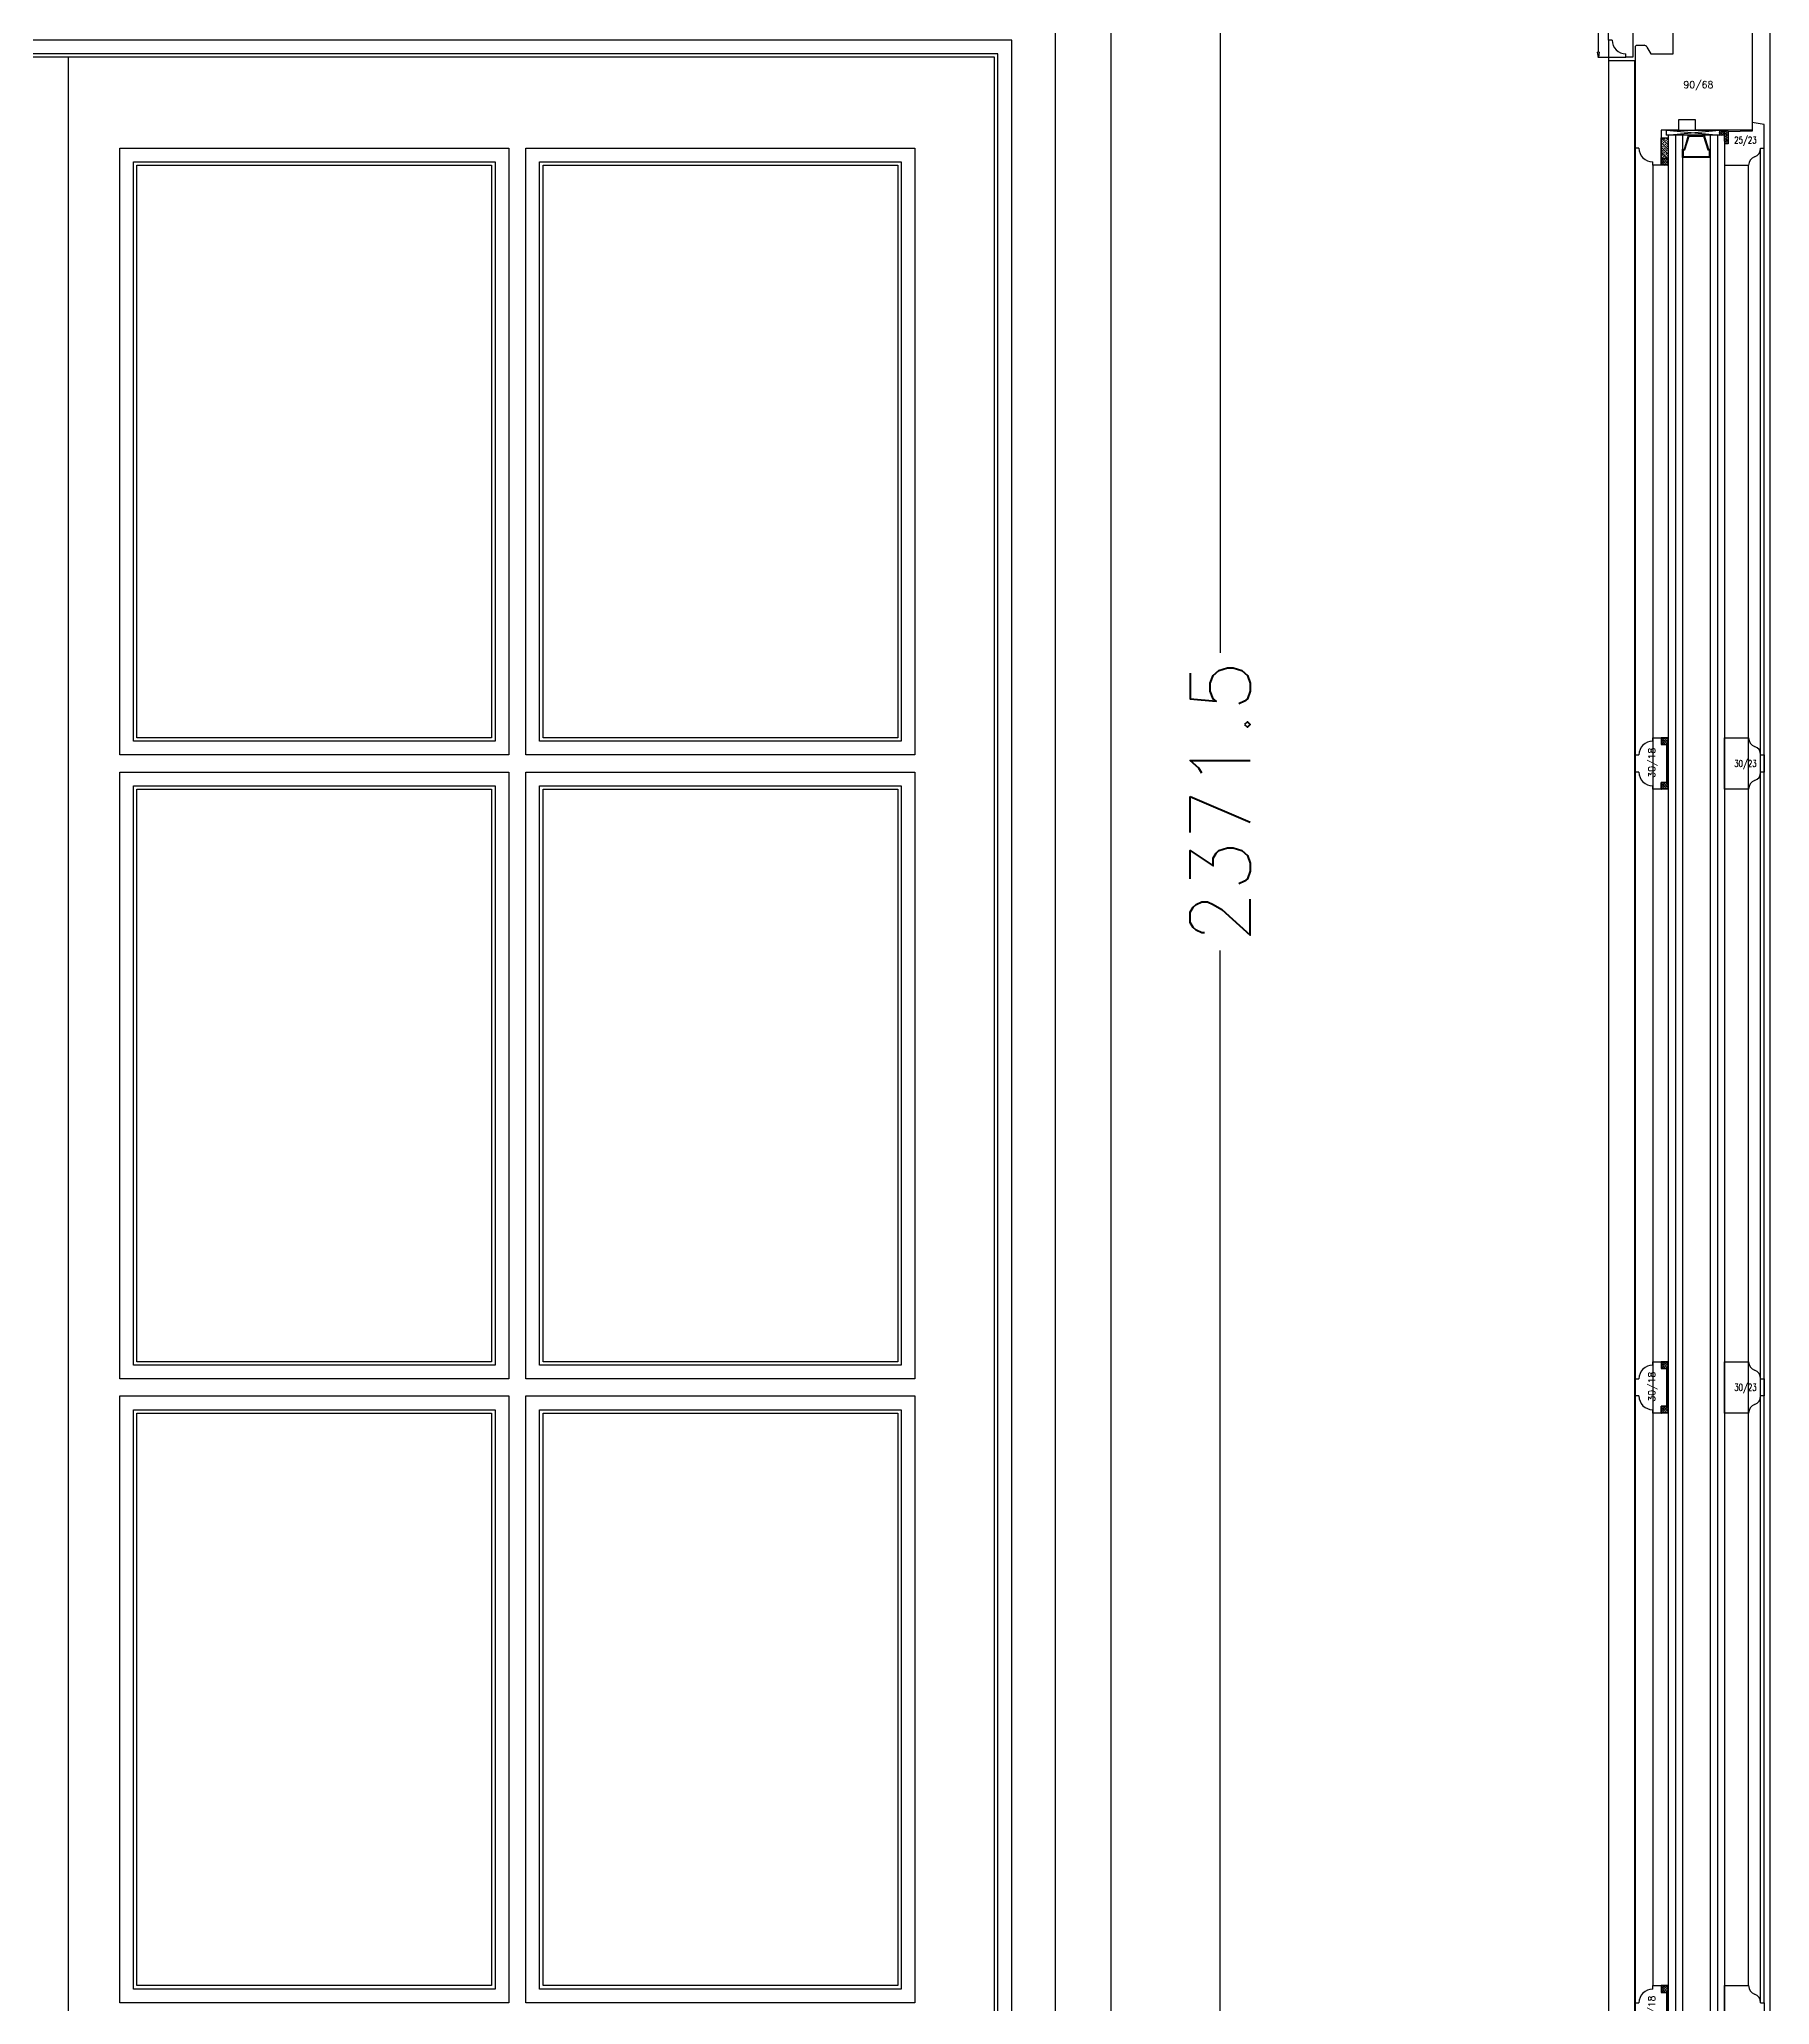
# Model space of a CAD drawing. Header units: millimetres. Extents: x 2806 to 10642, y -276 to 6064.
# Drawn here: x 7990 to 8999, y 3763 to 4909 of the extents above; entities that cross this region are included whole.
import ezdxf
from ezdxf.enums import TextEntityAlignment as Align

# ---------------------------------------------------------------- set-up
doc = ezdxf.new("R2010")
doc.units = ezdxf.units.MM
doc.layers.get('0').update_dxf_attribs({"color": 250})
doc.layers.add('dim', color=7, linetype='Continuous')
doc.layers.add('wall', color=5, linetype='Continuous')
doc.styles.add('romans', font='romans.shx')
doc.dimstyles.new('Ech 1-1', dxfattribs={"dimtxt": 3.5, "dimasz": 3, "dimexe": 0.25, "dimexo": 0, "dimgap": 0.01, "dimtad": 0, "dimdec": 8, "dimzin": 12, "dimtxsty": 'romans', "dimblk": 'CLOSEDBLANK', "dimcen": 2.5, "dimclrd": 9, "dimclre": 9, "dimclrt": 6, "dimadec": 4, "dimazin": 3, "dimtfac": 1, "dimtdec": 8, "dimtmove": 0, "dimatfit": 3, "dimldrblk": 'CLOSEDBLANK', "dimfxl": 1, "dimarcsym": 0})
doc.dimstyles.new('ECH1-1 objet', dxfattribs={"dimtxt": 35, "dimasz": 35, "dimexe": 0.18, "dimexo": 0, "dimgap": 0.09, "dimtad": 0, "dimdec": 8, "dimdsep": 46, "dimtxsty": 'romans', "dimblk1": 'CLOSEDBLANK', "dimblk2": 'CLOSEDBLANK', "dimsah": 1, "dimcen": 1, "dimclrd": 9, "dimclre": 9, "dimclrt": 6, "dimadec": 0, "dimazin": 0, "dimtfac": 1, "dimtdec": 8, "dimtofl": 0, "dimtmove": 0, "dimatfit": 3, "dimldrblk": 'CLOSEDBLANK', "dimfxl": 1, "dimtolj": 1, "dimtzin": 0, "dimarcsym": 0})

# ---------------------------------------------------------------- blocks, each defined once
blk = doc.blocks.new('_ClosedBlank')
at = {"color": 0, "linetype": 'ByBlock', "lineweight": -2}
for p, q in [((-1, 0.167), (0, 0)), ((-1, 0.167), (-1, -0.167)), ((0, 0), (-1, -0.167))]:
    blk.add_line(p, q, dxfattribs=at)
blk = doc.blocks.new('*D16')
at = {"layer": 'Defpoints', "color": 0, "transparency": 16777216}
for p in [(8899.5, 4978.6), (8905.4, 4978.6), (8915.4, 4898.6)]:
    blk.add_point(p, dxfattribs=at)
at = {"layer": 'dim', "color": 9, "lineweight": -2, "transparency": 16777216}
for p, q in [((8905.4, 4978.6), (8899.2, 4978.6)), ((8899.5, 4975.6), (8899.5, 4941.5)), ((8899.5, 4901.6), (8899.5, 4935.8)), ((8915.4, 4898.6), (8899.2, 4898.6))]:
    blk.add_line(p, q, dxfattribs=at)
at = {"layer": 'dim', "color": 9, "lineweight": -2, "transparency": 16777216, "xscale": 3, "yscale": 3, "zscale": 3}
for p, rotation in [((8899.5, 4978.6), 90), ((8899.5, 4898.6), 270)]:
    blk.add_blockref('_ClosedBlank', p, dxfattribs=dict(at, rotation=rotation))
at = {"layer": 'dim', "color": 6, "transparency": 16777216, "insert": (8899.5, 4938.6), "char_height": 3.5, "attachment_point": 5, "rotation": 90, "style": 'romans'}
blk.add_mtext('80', dxfattribs=at)
blk = doc.blocks.new('*D75')
at = {"layer": 'Defpoints', "color": 0, "transparency": 16777216}
for p in [(7972.5, 5650.1), (8678.8, 5650.1), (8615, 3278.6)]:
    blk.add_point(p, dxfattribs=at)
at = {"layer": 'dim', "color": 9, "lineweight": -2, "transparency": 16777216}
for p, q in [((7972.5, 5650.1), (8678.9, 5650.1)), ((8678.8, 5615.1), (8678.8, 4551.1)), ((8678.8, 3313.6), (8678.8, 4377.6)), ((8615, 3278.6), (8678.9, 3278.6))]:
    blk.add_line(p, q, dxfattribs=at)
at = {"layer": 'dim', "color": 9, "lineweight": -2, "transparency": 16777216, "xscale": 35, "yscale": 35, "zscale": 35}
for p, rotation in [((8678.8, 5650.1), 90), ((8678.8, 3278.6), 270)]:
    blk.add_blockref('_ClosedBlank', p, dxfattribs=dict(at, rotation=rotation))
at = {"layer": 'dim', "color": 6, "transparency": 16777216, "insert": (8678.8, 4464.4), "char_height": 35, "attachment_point": 5, "rotation": 90, "style": 'romans'}
blk.add_mtext('\\A1;2371.5', dxfattribs=at)

msp = doc.modelspace()

# ---------------------------------------------------------------- linework, layer by layer
for p, q in [((8615.03004282, 3256.62238441), (8615.03004282, 5007.62238441)), ((8905.4356346, 4908.62238441), (8905.4356346, 4928.62238441)), ((8989.1356346, 4925.13540083), (8989.1356346, 4856.12238441)), ((8999.4356346, 4925.62238441), (8999.4356346, 3319.62238441)), ((8557.03004282, 4908.62238441), (7388.03004282, 4908.62238441)), ((8557.03004282, 3345.62238441), (8557.03004282, 4908.62238441)), ((8905.4356346, 4908.62238441), (8905.4356346, 3390.11088073)), ((8907.4356346, 4908.62238441), (8905.4356346, 4908.62238441)), ((8919.6356346, 4914.62238441), (8919.6356346, 4898.62238441)), ((8943.1356346, 4900.62238441), (8943.1356346, 4915.12238441)), ((8549.03004282, 4900.62238441), (7396.03004282, 4900.62238441)), ((8547.03004282, 4898.62238441), (7398.03004282, 4898.62238441)), ((8006.53004282, 3345.62238441), (8006.53004282, 4898.62238441)), ((8547.03004282, 3345.62238441), (8547.03004282, 4898.62238441)), ((8549.03004282, 3345.62238441), (8549.03004282, 4900.62238441)), ((8921.1356346, 4896.62238441), (8905.4356346, 4896.62238441)), ((8915.4356346, 4898.62238441), (8915.4356346, 4900.62238441)), ((8919.6356346, 4898.62238441), (8915.4356346, 4898.62238441)), ((8920.6356346, 3392.94819543), (8920.6356346, 4896.62238441)), ((8921.1356346, 4905.12238441), (8921.6356346, 4905.62238441)), ((8921.1356346, 4845.62238441), (8921.1356346, 4905.12238441)), ((8921.6356346, 4905.62238441), (8926.0855654, 4905.62238441)), ((8927.81562778, 4904.62582059), (8930.13762076, 4900.62238441)), ((8930.13762076, 4900.62238441), (8943.1356346, 4900.62238441)), ((8956.1356346, 4862.12238441), (8946.1356346, 4862.12238441)), ((8946.1356346, 4862.12238441), (8946.1356346, 4856.12238441)), ((8956.1356346, 4856.12238441), (8956.1356346, 4862.12238441)), ((8946.1356346, 4856.12238441), (8936.1356346, 4856.12238441)), ((8936.1356346, 4856.12238441), (8936.1356346, 4835.62238441)), ((8936.1356346, 4851.62238441), (8940.1356346, 4851.62238441)), ((8936.1356346, 4839.62238441), (8936.1356346, 4851.62238441)), ((8939.1356346, 4853.12238441), (8970.1356346, 4856.12238441)), ((8939.1356346, 4856.12238441), (8970.1356346, 4853.12238441)), ((8939.1356346, 4853.12238441), (8939.1356346, 4856.12238441)), ((8939.1356346, 4856.12238441), (8970.1356346, 4856.12238441)), ((8970.1356346, 4853.12238441), (8939.1356346, 4853.12238441)), ((8940.1356346, 4853.12238441), (8940.1356346, 3392.12238441)), ((8973.1356346, 4853.12238441), (8940.1356346, 4853.12238441)), ((8940.1356346, 4851.62238441), (8940.1356346, 4839.62238441)), ((8944.3856346, 4853.12238441), (8944.3856346, 3392.12238441)), ((8948.6356346, 4853.12238441), (8948.6356346, 3392.12238441)), ((8949.63517434, 4845.12272962), (8952.06850512, 4853.12272962)), ((8949.99071336, 4844.62272962), (8952.42404414, 4852.62272962)), ((8952.06850512, 4853.12272962), (8961.20184356, 4853.12272962)), ((8952.42404414, 4852.62272962), (8960.84630454, 4852.62272962)), ((8989.1356346, 4856.12238441), (8956.1356346, 4856.12238441)), ((8960.84630454, 4852.62272962), (8963.27963533, 4844.62272962)), ((8961.20184356, 4853.12272962), (8963.63517434, 4845.12272962)), ((8964.6356346, 4853.12238441), (8964.6356346, 3392.12238441)), ((8968.8856346, 4853.12238441), (8968.8856346, 3392.12238441)), ((8970.1356346, 4856.12238441), (8970.1356346, 4853.12238441)), ((8971.1356346, 4856.12238441), (8973.1356346, 4856.12238441)), ((8973.1356346, 4853.12238441), (8971.1356346, 4853.12238441)), ((8973.1356346, 4856.12238441), (8973.1356346, 4853.12238441)), ((8973.1356346, 4849.62238441), (8973.1356346, 4855.61158486)), ((8973.1356346, 4853.12238441), (8973.1356346, 3392.12238441)), ((8989.1356346, 4855.62238441), (8975.1356346, 4855.12238441)), ((8975.1356346, 4855.61158486), (8975.1356346, 4849.62238441)), ((8975.1356346, 4855.12238441), (8975.1356346, 4848.12238441)), ((8996.1356346, 4859.37238441), (8989.1356346, 4860.62238441)), ((8989.1356346, 4860.62238441), (8989.1356346, 4855.62238441)), ((8996.1356346, 4845.62238441), (8996.1356346, 4859.37238441)), ((8036.53004282, 4491.62238441), (8036.53004282, 4845.62238441)), ((8036.53004282, 4845.62238441), (8263.53004282, 4845.62238441)), ((8263.53004282, 4845.62238441), (8263.53004282, 4491.62238441)), ((8273.53004282, 4491.62238441), (8273.53004282, 4845.62238441)), ((8273.53004282, 4845.62238441), (8500.53004282, 4845.62238441)), ((8500.53004282, 4845.62238441), (8500.53004282, 4491.62238441)), ((8921.1356346, 3763.62238441), (8921.1356346, 4845.62238441)), ((8923.1356346, 4845.62238441), (8921.1356346, 4845.62238441)), ((8936.1356346, 4839.62238441), (8940.1356346, 4839.62238441)), ((8936.1356346, 4835.62238441), (8936.1356346, 4839.62238441)), ((8940.1356346, 4839.62238441), (8936.1356346, 4839.62238441)), ((8940.1356346, 4839.62238441), (8940.1356346, 4835.62238441)), ((8948.63517434, 4840.12272962), (8948.63517434, 4845.12272962)), ((8948.63517434, 4845.12272962), (8949.63517434, 4845.12272962)), ((8964.63517434, 4840.12272962), (8948.63517434, 4840.12272962)), ((8949.13517434, 4840.62272962), (8949.13517434, 4844.62272962)), ((8949.13517434, 4844.62272962), (8949.99071336, 4844.62272962)), ((8964.13517434, 4840.62272962), (8949.13517434, 4840.62272962)), ((8963.27963533, 4844.62272962), (8964.13517434, 4844.62272962)), ((8963.63517434, 4845.12272962), (8964.63517434, 4845.12272962)), ((8964.13517434, 4844.62272962), (8964.13517434, 4840.62272962)), ((8964.63517434, 4845.12272962), (8964.63517434, 4840.12272962)), ((8975.1356346, 4848.12238441), (8973.1356346, 4848.12238441)), ((8973.1356346, 4848.12238441), (8973.1356346, 4835.62238441)), ((8994.1356346, 4845.62238441), (8996.1356346, 4845.62238441)), ((8994.1356346, 3763.62238441), (8994.1356346, 4845.38929015)), ((8996.1356346, 3763.62238441), (8996.1356346, 4845.62238441)), ((8044.53004282, 4499.62238441), (8044.53004282, 4837.62238441)), ((8044.53004282, 4837.62238441), (8255.53004282, 4837.62238441)), ((8046.53004282, 4501.62238441), (8046.53004282, 4835.62238441)), ((8046.53004282, 4835.62238441), (8253.53004282, 4835.62238441)), ((8253.53004282, 4835.62238441), (8253.53004282, 4501.62238441)), ((8255.53004282, 4837.62238441), (8255.53004282, 4499.62238441)), ((8281.53004282, 4499.62238441), (8281.53004282, 4837.62238441)), ((8281.53004282, 4837.62238441), (8492.53004282, 4837.62238441)), ((8283.53004282, 4501.62238441), (8283.53004282, 4835.62238441)), ((8283.53004282, 4835.62238441), (8490.53004282, 4835.62238441)), ((8490.53004282, 4835.62238441), (8490.53004282, 4501.62238441)), ((8492.53004282, 4837.62238441), (8492.53004282, 4499.62238441)), ((8931.1356346, 4835.62238441), (8931.1356346, 4837.62238441)), ((8936.1356346, 4835.62238441), (8931.1356346, 4835.62238441)), ((8931.1356346, 4835.62238441), (8931.1356346, 3773.62238441)), ((8940.1356346, 4835.62238441), (8936.1356346, 4835.62238441)), ((8973.1356346, 4835.62238441), (8987.1356346, 4835.62238441)), ((8987.1356346, 3773.62238441), (8987.1356346, 4835.62238441)), ((8255.53004282, 4499.62238441), (8044.53004282, 4499.62238441)), ((8253.53004282, 4501.62238441), (8046.53004282, 4501.62238441)), ((8492.53004282, 4499.62238441), (8281.53004282, 4499.62238441)), ((8490.53004282, 4501.62238441), (8283.53004282, 4501.62238441)), ((8931.1356346, 4499.62238441), (8931.1356346, 4501.62238441)), ((8931.1356346, 4501.62238441), (8936.1356346, 4501.62238441)), ((8940.1356346, 4501.62238441), (8936.1356346, 4501.62238441)), ((8936.1356346, 4501.62238441), (8936.1356346, 4497.62238441)), ((8936.1356346, 4501.62238441), (8936.1356346, 4497.62238441)), ((8936.1356346, 4497.62238441), (8940.1356346, 4497.62238441)), ((8936.1356346, 4497.62238441), (8939.1356346, 4497.62238441)), ((8939.7356346, 4497.62238441), (8939.1356346, 4497.62238441)), ((8939.1356346, 4497.62238441), (8939.1356346, 4475.62238441)), ((8939.1356346, 4497.62238441), (8939.1356346, 4475.62238441)), ((8939.7356346, 4475.62238441), (8939.7356346, 4497.62238441)), ((8940.1356346, 4497.62238441), (8940.1356346, 4501.62238441)), ((8973.1356346, 4471.62238441), (8973.1356346, 4501.62238441)), ((8973.1356346, 4501.62238441), (8987.1356346, 4501.62238441)), ((8263.53004282, 4491.62238441), (8036.53004282, 4491.62238441)), ((8500.53004282, 4491.62238441), (8273.53004282, 4491.62238441)), ((8921.1356346, 4481.62238441), (8921.1356346, 4491.62238441)), ((8921.1356346, 4491.62238441), (8923.1356346, 4491.62238441)), ((8994.1356346, 4491.62238441), (8996.1356346, 4491.62238441)), ((8996.1356346, 4491.62238441), (8996.1356346, 4481.62238441)), ((8036.53004282, 4127.62238441), (8036.53004282, 4481.62238441)), ((8036.53004282, 4481.62238441), (8263.53004282, 4481.62238441)), ((8044.53004282, 4135.62238441), (8044.53004282, 4473.62238441)), ((8044.53004282, 4473.62238441), (8255.53004282, 4473.62238441)), ((8255.53004282, 4473.62238441), (8255.53004282, 4135.62238441)), ((8263.53004282, 4481.62238441), (8263.53004282, 4127.62238441)), ((8273.53004282, 4127.62238441), (8273.53004282, 4481.62238441)), ((8273.53004282, 4481.62238441), (8500.53004282, 4481.62238441)), ((8281.53004282, 4135.62238441), (8281.53004282, 4473.62238441)), ((8281.53004282, 4473.62238441), (8492.53004282, 4473.62238441)), ((8492.53004282, 4473.62238441), (8492.53004282, 4135.62238441)), ((8500.53004282, 4481.62238441), (8500.53004282, 4127.62238441)), ((8923.1356346, 4481.62238441), (8921.1356346, 4481.62238441)), ((8931.1356346, 4471.62238441), (8931.1356346, 4473.62238441)), ((8936.1356346, 4475.62238441), (8940.1356346, 4475.62238441)), ((8936.1356346, 4471.62238441), (8936.1356346, 4475.62238441)), ((8939.1356346, 4475.62238441), (8936.1356346, 4475.62238441)), ((8936.1356346, 4475.62238441), (8936.1356346, 4471.62238441)), ((8939.1356346, 4475.62238441), (8939.7356346, 4475.62238441)), ((8940.1356346, 4475.62238441), (8940.1356346, 4471.62238441)), ((8996.1356346, 4481.62238441), (8994.1356346, 4481.62238441)), ((8046.53004282, 4137.62238441), (8046.53004282, 4471.62238441)), ((8046.53004282, 4471.62238441), (8253.53004282, 4471.62238441)), ((8253.53004282, 4471.62238441), (8253.53004282, 4137.62238441)), ((8283.53004282, 4137.62238441), (8283.53004282, 4471.62238441)), ((8283.53004282, 4471.62238441), (8490.53004282, 4471.62238441)), ((8490.53004282, 4471.62238441), (8490.53004282, 4137.62238441)), ((8936.1356346, 4471.62238441), (8931.1356346, 4471.62238441)), ((8940.1356346, 4471.62238441), (8936.1356346, 4471.62238441)), ((8987.1356346, 4471.62238441), (8973.1356346, 4471.62238441)), ((8255.53004282, 4135.62238441), (8044.53004282, 4135.62238441)), ((8253.53004282, 4137.62238441), (8046.53004282, 4137.62238441)), ((8492.53004282, 4135.62238441), (8281.53004282, 4135.62238441)), ((8490.53004282, 4137.62238441), (8283.53004282, 4137.62238441)), ((8931.1356346, 4135.62238441), (8931.1356346, 4137.62238441)), ((8931.1356346, 4137.62238441), (8936.1356346, 4137.62238441)), ((8940.1356346, 4137.62238441), (8936.1356346, 4137.62238441)), ((8936.1356346, 4137.62238441), (8936.1356346, 4133.62238441)), ((8936.1356346, 4137.62238441), (8936.1356346, 4133.62238441)), ((8936.1356346, 4133.62238441), (8940.1356346, 4133.62238441)), ((8936.1356346, 4133.62238441), (8939.1356346, 4133.62238441)), ((8939.7356346, 4133.62238441), (8939.1356346, 4133.62238441)), ((8939.1356346, 4133.62238441), (8939.1356346, 4111.62238441)), ((8939.1356346, 4133.62238441), (8939.1356346, 4111.62238441)), ((8939.7356346, 4111.62238441), (8939.7356346, 4133.62238441)), ((8940.1356346, 4133.62238441), (8940.1356346, 4137.62238441)), ((8973.1356346, 4107.62238441), (8973.1356346, 4137.62238441)), ((8973.1356346, 4137.62238441), (8987.1356346, 4137.62238441)), ((8263.53004282, 4127.62238441), (8036.53004282, 4127.62238441)), ((8036.53004282, 3763.62238441), (8036.53004282, 4117.62238441)), ((8036.53004282, 4117.62238441), (8263.53004282, 4117.62238441)), ((8263.53004282, 4117.62238441), (8263.53004282, 3763.62238441)), ((8500.53004282, 4127.62238441), (8273.53004282, 4127.62238441)), ((8273.53004282, 3763.62238441), (8273.53004282, 4117.62238441)), ((8273.53004282, 4117.62238441), (8500.53004282, 4117.62238441)), ((8500.53004282, 4117.62238441), (8500.53004282, 3763.62238441)), ((8921.1356346, 4117.62238441), (8921.1356346, 4127.62238441)), ((8921.1356346, 4127.62238441), (8923.1356346, 4127.62238441)), ((8923.1356346, 4117.62238441), (8921.1356346, 4117.62238441)), ((8994.1356346, 4127.62238441), (8996.1356346, 4127.62238441)), ((8996.1356346, 4117.62238441), (8994.1356346, 4117.62238441)), ((8996.1356346, 4127.62238441), (8996.1356346, 4117.62238441)), ((8044.53004282, 3771.62238441), (8044.53004282, 4109.62238441)), ((8044.53004282, 4109.62238441), (8255.53004282, 4109.62238441)), ((8046.53004282, 3773.62238441), (8046.53004282, 4107.62238441)), ((8046.53004282, 4107.62238441), (8253.53004282, 4107.62238441)), ((8253.53004282, 4107.62238441), (8253.53004282, 3773.62238441)), ((8255.53004282, 4109.62238441), (8255.53004282, 3771.62238441)), ((8281.53004282, 3771.62238441), (8281.53004282, 4109.62238441)), ((8281.53004282, 4109.62238441), (8492.53004282, 4109.62238441)), ((8283.53004282, 3773.62238441), (8283.53004282, 4107.62238441)), ((8283.53004282, 4107.62238441), (8490.53004282, 4107.62238441)), ((8490.53004282, 4107.62238441), (8490.53004282, 3773.62238441)), ((8492.53004282, 4109.62238441), (8492.53004282, 3771.62238441)), ((8931.1356346, 4107.62238441), (8931.1356346, 4109.62238441)), ((8936.1356346, 4107.62238441), (8931.1356346, 4107.62238441)), ((8936.1356346, 4111.62238441), (8940.1356346, 4111.62238441)), ((8936.1356346, 4107.62238441), (8936.1356346, 4111.62238441)), ((8939.1356346, 4111.62238441), (8936.1356346, 4111.62238441)), ((8936.1356346, 4111.62238441), (8936.1356346, 4107.62238441)), ((8940.1356346, 4107.62238441), (8936.1356346, 4107.62238441)), ((8939.1356346, 4111.62238441), (8939.7356346, 4111.62238441)), ((8940.1356346, 4111.62238441), (8940.1356346, 4107.62238441)), ((8987.1356346, 4107.62238441), (8973.1356346, 4107.62238441)), ((8253.53004282, 3773.62238441), (8046.53004282, 3773.62238441)), ((8490.53004282, 3773.62238441), (8283.53004282, 3773.62238441)), ((8931.1356346, 3771.62238441), (8931.1356346, 3773.62238441)), ((8931.1356346, 3773.62238441), (8936.1356346, 3773.62238441)), ((8940.1356346, 3773.62238441), (8936.1356346, 3773.62238441)), ((8936.1356346, 3773.62238441), (8936.1356346, 3769.62238441)), ((8936.1356346, 3773.62238441), (8936.1356346, 3769.62238441)), ((8940.1356346, 3769.62238441), (8940.1356346, 3773.62238441)), ((8973.1356346, 3743.62238441), (8973.1356346, 3773.62238441)), ((8973.1356346, 3773.62238441), (8987.1356346, 3773.62238441)), ((8263.53004282, 3763.62238441), (8036.53004282, 3763.62238441)), ((8255.53004282, 3771.62238441), (8044.53004282, 3771.62238441)), ((8500.53004282, 3763.62238441), (8273.53004282, 3763.62238441)), ((8492.53004282, 3771.62238441), (8281.53004282, 3771.62238441)), ((8921.1356346, 3753.62238441), (8921.1356346, 3763.62238441)), ((8921.1356346, 3763.62238441), (8923.1356346, 3763.62238441)), ((8936.1356346, 3769.62238441), (8940.1356346, 3769.62238441)), ((8936.1356346, 3769.62238441), (8939.1356346, 3769.62238441)), ((8939.7356346, 3769.62238441), (8939.1356346, 3769.62238441)), ((8939.1356346, 3769.62238441), (8939.1356346, 3747.62238441)), ((8939.1356346, 3769.62238441), (8939.1356346, 3747.62238441)), ((8939.7356346, 3747.62238441), (8939.7356346, 3769.62238441)), ((8994.1356346, 3763.62238441), (8996.1356346, 3763.62238441)), ((8996.1356346, 3763.62238441), (8996.1356346, 3753.62238441))]:
    msp.add_line(p, q)
at = {"linetype": 'Continuous'}
for p, q in [((8936.1356346, 4851.5761789), (8940.1356346, 4847.5761789)), ((8937.53729298, 4851.52155894), (8938.21081219, 4850.84803973)), ((8938.5475718, 4850.51128012), (8939.22109101, 4849.83776091)), ((8938.78350592, 4851.62238441), (8940.1356346, 4850.27025574)), ((8940.13054434, 4851.62238441), (8940.1356346, 4851.61729415)), ((8970.13670197, 4855.22591459), (8970.07983687, 4855.16904949)), ((8970.13670197, 4855.22591459), (8970.67551733, 4854.68709922)), ((8970.8775731, 4855.96678572), (8970.33875773, 4855.42797035)), ((8970.8775731, 4854.48504346), (8970.33875773, 4853.94622809)), ((8970.8775731, 4855.96678572), (8971.41638846, 4855.42797035)), ((8970.8775731, 4854.48504346), (8971.41638846, 4853.94622809)), ((8971.61844423, 4855.22591459), (8971.07962886, 4854.68709922)), ((8971.61844423, 4853.74417233), (8971.07962886, 4853.20535696)), ((8971.61844423, 4855.22591459), (8972.15725959, 4854.68709922)), ((8971.61844423, 4853.74417233), (8972.15725959, 4853.20535696)), ((8972.35931536, 4855.96678572), (8971.82049999, 4855.42797035)), ((8972.35931536, 4854.48504346), (8971.82049999, 4853.94622809)), ((8972.35931536, 4855.96678572), (8972.89813072, 4855.42797035)), ((8972.35931536, 4854.48504346), (8972.89813072, 4853.94622809)), ((8973.10018649, 4855.22591459), (8972.56137112, 4854.68709922)), ((8973.10018649, 4853.74417233), (8972.56137112, 4853.20535696)), ((8973.10018649, 4855.22591459), (8973.1356346, 4855.19046647)), ((8973.10018649, 4853.74417233), (8973.1356346, 4853.70872421)), ((8973.1356346, 4854.76349743), (8973.63900185, 4854.26013018)), ((8973.1356346, 4853.28175517), (8973.63900185, 4852.77838792)), ((8973.1356346, 4851.80001291), (8973.63900185, 4851.29664566)), ((8973.1356346, 4850.31827065), (8973.63900185, 4849.8149034)), ((8973.84105762, 4855.53981668), (8973.30224225, 4855.00100131)), ((8973.84105762, 4854.05807442), (8973.30224225, 4853.51925905)), ((8973.84105762, 4852.57633216), (8973.30224225, 4852.03751679)), ((8973.84105762, 4851.0945899), (8973.30224225, 4850.55577453)), ((8973.45989984, 4855.92097445), (8973.63900185, 4855.74187244)), ((8973.84105762, 4855.53981668), (8974.37987298, 4855.00100131)), ((8973.84105762, 4854.05807442), (8974.37987298, 4853.51925905)), ((8973.84105762, 4852.57633216), (8974.37987298, 4852.03751679)), ((8973.84105762, 4851.0945899), (8974.37987298, 4850.55577453)), ((8974.39587739, 4856.09463645), (8974.04311338, 4855.74187244)), ((8974.58192875, 4854.79894555), (8974.04311338, 4854.26013018)), ((8974.58192875, 4853.31720329), (8974.04311338, 4852.77838792)), ((8974.58192875, 4851.83546103), (8974.04311338, 4851.29664566)), ((8974.58192875, 4850.35371877), (8974.04311338, 4849.8149034)), ((8974.58192875, 4854.79894555), (8975.12074411, 4854.26013018)), ((8974.58192875, 4853.31720329), (8975.12074411, 4852.77838792)), ((8974.58192875, 4851.83546103), (8975.12074411, 4851.29664566)), ((8974.58192875, 4850.35371877), (8975.12074411, 4849.8149034)), ((8975.1356346, 4855.3526514), (8974.78398451, 4855.00100131)), ((8975.1356346, 4853.87090914), (8974.78398451, 4853.51925905)), ((8975.1356346, 4852.38916688), (8974.78398451, 4852.03751679)), ((8975.1356346, 4850.90742462), (8974.78398451, 4850.55577453)), ((8936.1356346, 4848.88210206), (8940.1356346, 4844.88210206)), ((8936.1356346, 4847.53506364), (8936.52701417, 4847.14368408)), ((8936.1356346, 4846.18802523), (8940.1356346, 4842.18802523)), ((8936.1356346, 4844.84098681), (8936.19025456, 4844.78636685)), ((8936.1356346, 4843.49394839), (8940.00719858, 4839.62238441)), ((8936.1356346, 4840.79987155), (8937.31312174, 4839.62238441)), ((8936.1356346, 4839.18342545), (8936.19025456, 4839.12880549)), ((8936.39231033, 4838.92674973), (8936.1356346, 4838.670074)), ((8936.19025456, 4850.17452052), (8936.86377377, 4849.50100131)), ((8936.19025456, 4842.09229001), (8936.86377377, 4841.4187708)), ((8936.39231033, 4838.92674973), (8936.93112569, 4838.38793436)), ((8936.52701417, 4844.44960724), (8937.20053338, 4843.77608803)), ((8937.08794502, 4839.62238441), (8936.59436609, 4839.12880549)), ((8936.86377377, 4846.80692447), (8937.53729298, 4846.13340526)), ((8937.1784179, 4839.62238441), (8937.67199682, 4839.12880549)), ((8937.20053338, 4849.1642417), (8937.87405259, 4848.4907225)), ((8937.20053338, 4841.0820112), (8937.87405259, 4840.40849199)), ((8937.87405259, 4838.92674973), (8937.33523722, 4838.38793436)), ((8937.53729298, 4843.43932843), (8938.21081219, 4842.76580922)), ((8937.87405259, 4845.79664566), (8938.5475718, 4845.12312645)), ((8937.87405259, 4838.92674973), (8938.41286795, 4838.38793436)), ((8938.56968728, 4839.62238441), (8938.07610835, 4839.12880549)), ((8938.21081219, 4848.15396289), (8938.8843314, 4847.48044368)), ((8938.21081219, 4840.07173238), (8938.66016016, 4839.62238441)), ((8938.5475718, 4842.42904961), (8939.22109101, 4841.7555304)), ((8938.66016016, 4839.62238441), (8939.15373908, 4839.12880549)), ((8939.35579485, 4838.92674973), (8938.81697948, 4838.38793436)), ((8938.8843314, 4844.78636685), (8939.55785061, 4844.11284764)), ((8939.22109101, 4847.14368408), (8939.89461021, 4846.47016487)), ((8939.35579485, 4838.92674973), (8939.89461021, 4838.38793436)), ((8939.55785061, 4849.50100131), (8940.1356346, 4848.92321732)), ((8939.55785061, 4841.4187708), (8940.1356346, 4840.84098681)), ((8940.05142954, 4839.62238441), (8939.55785061, 4839.12880549)), ((8939.89461021, 4843.77608803), (8940.1356346, 4843.53506364)), ((8973.84105762, 4849.61284764), (8973.51535246, 4849.28714248)), ((8973.84105762, 4849.61284764), (8974.31812761, 4849.13577764)), ((8936.1356346, 4837.70168319), (8936.19025456, 4837.64706323)), ((8936.39231033, 4837.44500747), (8936.1356346, 4837.18833174)), ((8936.1356346, 4836.21994093), (8936.19025456, 4836.16532097)), ((8936.39231033, 4835.96326521), (8936.1356346, 4835.70658948)), ((8936.39231033, 4837.44500747), (8936.93112569, 4836.9061921)), ((8936.39231033, 4835.96326521), (8936.73319112, 4835.62238441)), ((8937.13318146, 4838.1858786), (8936.59436609, 4837.64706323)), ((8937.13318146, 4836.70413634), (8936.59436609, 4836.16532097)), ((8937.13318146, 4838.1858786), (8937.67199682, 4837.64706323)), ((8937.13318146, 4836.70413634), (8937.67199682, 4836.16532097)), ((8937.87405259, 4837.44500747), (8937.33523722, 4836.9061921)), ((8937.87405259, 4835.96326521), (8937.5331718, 4835.62238441)), ((8937.87405259, 4837.44500747), (8938.41286795, 4836.9061921)), ((8937.87405259, 4835.96326521), (8938.21493338, 4835.62238441)), ((8938.61492372, 4838.1858786), (8938.07610835, 4837.64706323)), ((8938.61492372, 4836.70413634), (8938.07610835, 4836.16532097)), ((8938.61492372, 4838.1858786), (8939.15373908, 4837.64706323)), ((8938.61492372, 4836.70413634), (8939.15373908, 4836.16532097)), ((8939.35579485, 4837.44500747), (8938.81697948, 4836.9061921)), ((8939.35579485, 4835.96326521), (8939.01491406, 4835.62238441)), ((8939.35579485, 4837.44500747), (8939.89461021, 4836.9061921)), ((8939.35579485, 4835.96326521), (8939.69667564, 4835.62238441)), ((8940.09666598, 4838.1858786), (8939.55785061, 4837.64706323)), ((8940.09666598, 4836.70413634), (8939.55785061, 4836.16532097)), ((8940.09666598, 4838.1858786), (8940.1356346, 4838.14690997)), ((8940.09666598, 4836.70413634), (8940.1356346, 4836.66516771)), ((8936.39231033, 4501.40145097), (8936.1356346, 4501.14477524)), ((8936.1356346, 4500.17638443), (8936.19025456, 4500.12176447)), ((8936.39231033, 4499.91970871), (8936.1356346, 4499.66303298)), ((8936.1356346, 4498.69464217), (8936.19025456, 4498.64002221)), ((8936.39231033, 4498.43796645), (8936.1356346, 4498.18129072)), ((8936.17137688, 4501.62238441), (8936.19025456, 4501.60350673)), ((8936.39231033, 4501.40145097), (8936.93112569, 4500.8626356)), ((8936.39231033, 4499.91970871), (8936.93112569, 4499.38089334)), ((8936.39231033, 4498.43796645), (8936.93112569, 4497.89915108)), ((8936.61324378, 4501.62238441), (8936.59436609, 4501.60350673)), ((8937.13318146, 4500.66057984), (8936.59436609, 4500.12176447)), ((8937.13318146, 4499.17883758), (8936.59436609, 4498.64002221)), ((8937.13318146, 4497.69709532), (8937.05847056, 4497.62238441)), ((8937.13318146, 4500.66057984), (8937.67199682, 4500.12176447)), ((8937.13318146, 4499.17883758), (8937.67199682, 4498.64002221)), ((8937.13318146, 4497.69709532), (8937.20789236, 4497.62238441)), ((8937.87405259, 4501.40145097), (8937.33523722, 4500.8626356)), ((8937.87405259, 4499.91970871), (8937.33523722, 4499.38089334)), ((8937.87405259, 4498.43796645), (8937.33523722, 4497.89915108)), ((8937.65311914, 4501.62238441), (8937.67199682, 4501.60350673)), ((8937.87405259, 4501.40145097), (8938.41286795, 4500.8626356)), ((8937.87405259, 4499.91970871), (8938.41286795, 4499.38089334)), ((8937.87405259, 4498.43796645), (8938.41286795, 4497.89915108)), ((8938.09498604, 4501.62238441), (8938.07610835, 4501.60350673)), ((8938.61492372, 4500.66057984), (8938.07610835, 4500.12176447)), ((8938.61492372, 4499.17883758), (8938.07610835, 4498.64002221)), ((8938.61492372, 4497.69709532), (8938.54021282, 4497.62238441)), ((8938.61492372, 4500.66057984), (8939.15373908, 4500.12176447)), ((8938.61492372, 4499.17883758), (8939.15373908, 4498.64002221)), ((8938.61492372, 4497.69709532), (8938.68963462, 4497.62238441)), ((8939.35579485, 4501.40145097), (8938.81697948, 4500.8626356)), ((8939.35579485, 4499.91970871), (8938.81697948, 4499.38089334)), ((8939.35579485, 4498.43796645), (8938.81697948, 4497.89915108)), ((8939.1348614, 4501.62238441), (8939.15373908, 4501.60350673)), ((8939.35579485, 4501.40145097), (8939.89461021, 4500.8626356)), ((8939.35579485, 4499.91970871), (8939.89461021, 4499.38089334)), ((8939.35579485, 4498.43796645), (8939.89461021, 4497.89915108)), ((8939.5767283, 4501.62238441), (8939.55785061, 4501.60350673)), ((8940.09666598, 4500.66057984), (8939.55785061, 4500.12176447)), ((8940.09666598, 4499.17883758), (8939.55785061, 4498.64002221)), ((8940.09666598, 4497.69709532), (8940.02195508, 4497.62238441)), ((8940.09666598, 4500.66057984), (8940.1356346, 4500.62161121)), ((8940.09666598, 4499.17883758), (8940.1356346, 4499.13986895)), ((8940.09666598, 4497.69709532), (8940.1356346, 4497.65812669)), ((8936.39231033, 4474.80680238), (8936.1356346, 4475.06347811)), ((8936.1356346, 4474.55012666), (8936.19025456, 4474.60474662)), ((8936.39231033, 4473.32506012), (8936.1356346, 4473.58173585)), ((8936.1356346, 4473.0683844), (8936.19025456, 4473.12300436)), ((8936.39231033, 4471.84331786), (8936.1356346, 4472.09999359)), ((8936.39231033, 4474.80680238), (8936.93112569, 4475.34561775)), ((8936.39231033, 4473.32506012), (8936.93112569, 4473.86387549)), ((8936.39231033, 4471.84331786), (8936.93112569, 4472.38213323)), ((8937.13318146, 4474.06593125), (8936.59436609, 4474.60474662)), ((8937.13318146, 4472.58418899), (8936.59436609, 4473.12300436)), ((8937.13318146, 4475.54767351), (8937.05847056, 4475.62238441)), ((8937.13318146, 4475.54767351), (8937.20789236, 4475.62238441)), ((8937.13318146, 4474.06593125), (8937.67199682, 4474.60474662)), ((8937.13318146, 4472.58418899), (8937.67199682, 4473.12300436)), ((8937.87405259, 4474.80680238), (8937.33523722, 4475.34561775)), ((8937.87405259, 4473.32506012), (8937.33523722, 4473.86387549)), ((8937.87405259, 4471.84331786), (8937.33523722, 4472.38213323)), ((8937.87405259, 4474.80680238), (8938.41286795, 4475.34561775)), ((8937.87405259, 4473.32506012), (8938.41286795, 4473.86387549)), ((8937.87405259, 4471.84331786), (8938.41286795, 4472.38213323)), ((8938.61492372, 4474.06593125), (8938.07610835, 4474.60474662)), ((8938.61492372, 4472.58418899), (8938.07610835, 4473.12300436)), ((8938.61492372, 4475.54767351), (8938.54021282, 4475.62238441)), ((8938.61492372, 4475.54767351), (8938.68963462, 4475.62238441)), ((8938.61492372, 4474.06593125), (8939.15373908, 4474.60474662)), ((8938.61492372, 4472.58418899), (8939.15373908, 4473.12300436)), ((8939.35579485, 4474.80680238), (8938.81697948, 4475.34561775)), ((8939.35579485, 4473.32506012), (8938.81697948, 4473.86387549)), ((8939.35579485, 4471.84331786), (8938.81697948, 4472.38213323)), ((8939.35579485, 4474.80680238), (8939.89461021, 4475.34561775)), ((8939.35579485, 4473.32506012), (8939.89461021, 4473.86387549)), ((8939.35579485, 4471.84331786), (8939.89461021, 4472.38213323)), ((8940.09666598, 4474.06593125), (8939.55785061, 4474.60474662)), ((8940.09666598, 4472.58418899), (8939.55785061, 4473.12300436)), ((8940.09666598, 4475.54767351), (8940.02195508, 4475.62238441)), ((8940.09666598, 4475.54767351), (8940.1356346, 4475.58664214)), ((8940.09666598, 4474.06593125), (8940.1356346, 4474.10489988)), ((8940.09666598, 4472.58418899), (8940.1356346, 4472.62315762)), ((8936.17137688, 4471.62238441), (8936.19025456, 4471.6412621)), ((8936.61324378, 4471.62238441), (8936.59436609, 4471.6412621)), ((8937.65311914, 4471.62238441), (8937.67199682, 4471.6412621)), ((8938.09498604, 4471.62238441), (8938.07610835, 4471.6412621)), ((8939.1348614, 4471.62238441), (8939.15373908, 4471.6412621)), ((8939.5767283, 4471.62238441), (8939.55785061, 4471.6412621)), ((8936.39231033, 4137.40145097), (8936.1356346, 4137.14477524)), ((8936.1356346, 4136.17638443), (8936.19025456, 4136.12176447)), ((8936.39231033, 4135.91970871), (8936.1356346, 4135.66303298)), ((8936.1356346, 4134.69464217), (8936.19025456, 4134.64002221)), ((8936.39231033, 4134.43796645), (8936.1356346, 4134.18129072)), ((8936.17137688, 4137.62238441), (8936.19025456, 4137.60350673)), ((8936.39231033, 4137.40145097), (8936.93112569, 4136.8626356)), ((8936.39231033, 4135.91970871), (8936.93112569, 4135.38089334)), ((8936.39231033, 4134.43796645), (8936.93112569, 4133.89915108)), ((8936.61324378, 4137.62238441), (8936.59436609, 4137.60350673)), ((8937.13318146, 4136.66057984), (8936.59436609, 4136.12176447)), ((8937.13318146, 4135.17883758), (8936.59436609, 4134.64002221)), ((8937.13318146, 4133.69709532), (8937.05847056, 4133.62238441)), ((8937.13318146, 4136.66057984), (8937.67199682, 4136.12176447)), ((8937.13318146, 4135.17883758), (8937.67199682, 4134.64002221)), ((8937.13318146, 4133.69709532), (8937.20789236, 4133.62238441)), ((8937.87405259, 4137.40145097), (8937.33523722, 4136.8626356)), ((8937.87405259, 4135.91970871), (8937.33523722, 4135.38089334)), ((8937.87405259, 4134.43796645), (8937.33523722, 4133.89915108)), ((8937.65311914, 4137.62238441), (8937.67199682, 4137.60350673)), ((8937.87405259, 4137.40145097), (8938.41286795, 4136.8626356)), ((8937.87405259, 4135.91970871), (8938.41286795, 4135.38089334)), ((8937.87405259, 4134.43796645), (8938.41286795, 4133.89915108)), ((8938.09498604, 4137.62238441), (8938.07610835, 4137.60350673)), ((8938.61492372, 4136.66057984), (8938.07610835, 4136.12176447)), ((8938.61492372, 4135.17883758), (8938.07610835, 4134.64002221)), ((8938.61492372, 4133.69709532), (8938.54021282, 4133.62238441)), ((8938.61492372, 4136.66057984), (8939.15373908, 4136.12176447)), ((8938.61492372, 4135.17883758), (8939.15373908, 4134.64002221)), ((8938.61492372, 4133.69709532), (8938.68963462, 4133.62238441)), ((8939.35579485, 4137.40145097), (8938.81697948, 4136.8626356)), ((8939.35579485, 4135.91970871), (8938.81697948, 4135.38089334)), ((8939.35579485, 4134.43796645), (8938.81697948, 4133.89915108)), ((8939.1348614, 4137.62238441), (8939.15373908, 4137.60350673)), ((8939.35579485, 4137.40145097), (8939.89461021, 4136.8626356)), ((8939.35579485, 4135.91970871), (8939.89461021, 4135.38089334)), ((8939.35579485, 4134.43796645), (8939.89461021, 4133.89915108)), ((8939.5767283, 4137.62238441), (8939.55785061, 4137.60350673)), ((8940.09666598, 4136.66057984), (8939.55785061, 4136.12176447)), ((8940.09666598, 4135.17883758), (8939.55785061, 4134.64002221)), ((8940.09666598, 4133.69709532), (8940.02195508, 4133.62238441)), ((8940.09666598, 4136.66057984), (8940.1356346, 4136.62161121)), ((8940.09666598, 4135.17883758), (8940.1356346, 4135.13986895)), ((8940.09666598, 4133.69709532), (8940.1356346, 4133.65812669)), ((8936.39231033, 4110.80680238), (8936.1356346, 4111.06347811)), ((8936.1356346, 4110.55012666), (8936.19025456, 4110.60474662)), ((8936.39231033, 4109.32506012), (8936.1356346, 4109.58173585)), ((8936.1356346, 4109.0683844), (8936.19025456, 4109.12300436)), ((8936.39231033, 4107.84331786), (8936.1356346, 4108.09999359)), ((8936.17137688, 4107.62238441), (8936.19025456, 4107.6412621)), ((8936.39231033, 4110.80680238), (8936.93112569, 4111.34561775)), ((8936.39231033, 4109.32506012), (8936.93112569, 4109.86387549)), ((8936.39231033, 4107.84331786), (8936.93112569, 4108.38213323)), ((8937.13318146, 4110.06593125), (8936.59436609, 4110.60474662)), ((8937.13318146, 4108.58418899), (8936.59436609, 4109.12300436)), ((8936.61324378, 4107.62238441), (8936.59436609, 4107.6412621)), ((8937.13318146, 4111.54767351), (8937.05847056, 4111.62238441)), ((8937.13318146, 4111.54767351), (8937.20789236, 4111.62238441)), ((8937.13318146, 4110.06593125), (8937.67199682, 4110.60474662)), ((8937.13318146, 4108.58418899), (8937.67199682, 4109.12300436)), ((8937.87405259, 4110.80680238), (8937.33523722, 4111.34561775)), ((8937.87405259, 4109.32506012), (8937.33523722, 4109.86387549)), ((8937.87405259, 4107.84331786), (8937.33523722, 4108.38213323)), ((8937.65311914, 4107.62238441), (8937.67199682, 4107.6412621)), ((8937.87405259, 4110.80680238), (8938.41286795, 4111.34561775)), ((8937.87405259, 4109.32506012), (8938.41286795, 4109.86387549)), ((8937.87405259, 4107.84331786), (8938.41286795, 4108.38213323)), ((8938.61492372, 4110.06593125), (8938.07610835, 4110.60474662)), ((8938.61492372, 4108.58418899), (8938.07610835, 4109.12300436)), ((8938.09498604, 4107.62238441), (8938.07610835, 4107.6412621)), ((8938.61492372, 4111.54767351), (8938.54021282, 4111.62238441)), ((8938.61492372, 4111.54767351), (8938.68963462, 4111.62238441)), ((8938.61492372, 4110.06593125), (8939.15373908, 4110.60474662)), ((8938.61492372, 4108.58418899), (8939.15373908, 4109.12300436)), ((8939.35579485, 4110.80680238), (8938.81697948, 4111.34561775)), ((8939.35579485, 4109.32506012), (8938.81697948, 4109.86387549)), ((8939.35579485, 4107.84331786), (8938.81697948, 4108.38213323)), ((8939.1348614, 4107.62238441), (8939.15373908, 4107.6412621)), ((8939.35579485, 4110.80680238), (8939.89461021, 4111.34561775)), ((8939.35579485, 4109.32506012), (8939.89461021, 4109.86387549)), ((8939.35579485, 4107.84331786), (8939.89461021, 4108.38213323)), ((8940.09666598, 4110.06593125), (8939.55785061, 4110.60474662)), ((8940.09666598, 4108.58418899), (8939.55785061, 4109.12300436)), ((8939.5767283, 4107.62238441), (8939.55785061, 4107.6412621)), ((8940.09666598, 4111.54767351), (8940.02195508, 4111.62238441)), ((8940.09666598, 4111.54767351), (8940.1356346, 4111.58664214)), ((8940.09666598, 4110.06593125), (8940.1356346, 4110.10489988)), ((8940.09666598, 4108.58418899), (8940.1356346, 4108.62315762)), ((8936.39231033, 3773.40145097), (8936.1356346, 3773.14477524)), ((8936.17137688, 3773.62238441), (8936.19025456, 3773.60350673)), ((8936.39231033, 3773.40145097), (8936.93112569, 3772.8626356)), ((8936.61324378, 3773.62238441), (8936.59436609, 3773.60350673)), ((8937.13318146, 3772.66057984), (8936.59436609, 3772.12176447)), ((8937.13318146, 3772.66057984), (8937.67199682, 3772.12176447)), ((8937.87405259, 3773.40145097), (8937.33523722, 3772.8626356)), ((8937.65311914, 3773.62238441), (8937.67199682, 3773.60350673)), ((8937.87405259, 3773.40145097), (8938.41286795, 3772.8626356)), ((8938.09498604, 3773.62238441), (8938.07610835, 3773.60350673)), ((8938.61492372, 3772.66057984), (8938.07610835, 3772.12176447)), ((8938.61492372, 3772.66057984), (8939.15373908, 3772.12176447)), ((8939.35579485, 3773.40145097), (8938.81697948, 3772.8626356)), ((8939.1348614, 3773.62238441), (8939.15373908, 3773.60350673)), ((8939.35579485, 3773.40145097), (8939.89461021, 3772.8626356)), ((8939.5767283, 3773.62238441), (8939.55785061, 3773.60350673)), ((8940.09666598, 3772.66057984), (8939.55785061, 3772.12176447)), ((8940.09666598, 3772.66057984), (8940.1356346, 3772.62161121)), ((8936.1356346, 3772.17638443), (8936.19025456, 3772.12176447)), ((8936.39231033, 3771.91970871), (8936.1356346, 3771.66303298)), ((8936.1356346, 3770.69464217), (8936.19025456, 3770.64002221)), ((8936.39231033, 3770.43796645), (8936.1356346, 3770.18129072)), ((8936.39231033, 3771.91970871), (8936.93112569, 3771.38089334)), ((8936.39231033, 3770.43796645), (8936.93112569, 3769.89915108)), ((8937.13318146, 3771.17883758), (8936.59436609, 3770.64002221)), ((8937.13318146, 3769.69709532), (8937.05847056, 3769.62238441)), ((8937.13318146, 3771.17883758), (8937.67199682, 3770.64002221)), ((8937.13318146, 3769.69709532), (8937.20789236, 3769.62238441)), ((8937.87405259, 3771.91970871), (8937.33523722, 3771.38089334)), ((8937.87405259, 3770.43796645), (8937.33523722, 3769.89915108)), ((8937.87405259, 3771.91970871), (8938.41286795, 3771.38089334)), ((8937.87405259, 3770.43796645), (8938.41286795, 3769.89915108)), ((8938.61492372, 3771.17883758), (8938.07610835, 3770.64002221)), ((8938.61492372, 3769.69709532), (8938.54021282, 3769.62238441)), ((8938.61492372, 3771.17883758), (8939.15373908, 3770.64002221)), ((8938.61492372, 3769.69709532), (8938.68963462, 3769.62238441)), ((8939.35579485, 3771.91970871), (8938.81697948, 3771.38089334)), ((8939.35579485, 3770.43796645), (8938.81697948, 3769.89915108)), ((8939.35579485, 3771.91970871), (8939.89461021, 3771.38089334)), ((8939.35579485, 3770.43796645), (8939.89461021, 3769.89915108)), ((8940.09666598, 3771.17883758), (8939.55785061, 3770.64002221)), ((8940.09666598, 3769.69709532), (8940.02195508, 3769.62238441)), ((8940.09666598, 3771.17883758), (8940.1356346, 3771.13986895)), ((8940.09666598, 3769.69709532), (8940.1356346, 3769.65812669))]:
    msp.add_line(p, q, dxfattribs=at)
for centre, radius, start, end in [((8915.4356346, 4908.62238441), 8, 180, 270), ((8926.0855654, 4903.62238441), 2, 30.113733151, 90), ((8971.53175614, 4854.62238441), 1.55142266, 104.7930176084, 255.2069823919), ((8974.1356346, 4854.88812709), 1.23425732, 35.8841497803, 144.1158502197), ((8931.1356346, 4845.62238441), 8, 180, 270), ((8974.1356346, 4850.37238441), 1.25, 216.8698976458, 323.1301023542), ((8992.29056727, 4835.73893155), 5.15625, 108.7207882155, 181.2951713873), ((8988.98070193, 4845.50583728), 5.15625, 288.7207882156, 1.2951713875), ((8931.1356346, 4491.62238441), 8, 90, 180), ((8992.29056727, 4501.50583728), 5.15625, 178.7048286127, 251.2792117845), ((8988.98070193, 4491.73893155), 5.15625, 358.7048286125, 71.2792117845), ((8931.1356346, 4481.62238441), 8, 180, 270), ((8992.29056727, 4471.73893155), 5.15625, 108.7207882155, 181.2951713873), ((8988.98070193, 4481.50583728), 5.15625, 288.7207882155, 1.2951713875), ((8931.1356346, 4127.62238441), 8, 90, 180), ((8992.29056727, 4137.50583728), 5.15625, 178.7048286127, 251.2792117845), ((8988.98070193, 4127.73893155), 5.15625, 358.7048286126, 71.2792117845), ((8931.1356346, 4117.62238441), 8, 180, 270), ((8988.98070193, 4117.50583728), 5.15625, 288.7207882156, 1.2951713875), ((8992.29056727, 4107.73893155), 5.15625, 108.7207882155, 181.2951713873), ((8992.29056727, 3773.50583728), 5.15625, 178.7048286127, 251.2792117845), ((8931.1356346, 3763.62238441), 8, 90, 180), ((8988.98070193, 3763.73893155), 5.15625, 358.7048286125, 71.2792117845)]:
    msp.add_arc(centre, radius, start, end)
at = {"layer": 'wall'}
msp.add_line((8582.53004282, 3276.62238441), (8582.53004282, 5006.62238441), dxfattribs=at)

# ---------------------------------------------------------------- texts
at = {"layer": 'dim', "style": 'romans'}
msp.add_text('90/68', height=4, dxfattribs=at).set_placement((8957.82077696, 4880.69953484), align=Align.CENTER)
at = {"layer": 'dim', "style": 'romans', "width": 0.75}
for s, p in [('25/23', (8985.25157361, 4850.30745993)), ('30/23', (8985.25157361, 4486.62238441)), ('30/23', (8985.25157361, 4122.62238441))]:
    msp.add_text(s, height=4, dxfattribs=at).set_placement(p, align=Align.MIDDLE_CENTER)
at = {"layer": 'dim', "style": 'romans'}
for p in [(8932.60125584, 4487.06937018), (8932.60125584, 4123.06937018), (8932.60125584, 3759.06937018)]:
    msp.add_text('30/18', height=4, rotation=90, dxfattribs=at).set_placement(p, align=Align.CENTER)

# ---------------------------------------------------------------- dimensions: what is measured, and where the dimension line sits
at = {"layer": 'dim'}
for base, p1, p2, dimstyle, picture, middle in [((8678.7602225838, 5650.1223844145), (8615.0300428201, 3278.6223844146), (7972.5300428201, 5650.1223844145), 'ECH1-1 objet', '*D75', (8678.7602225838, 4464.3723844145)), ((8899.4825869458, 4978.6223844146), (8915.4356346017, 4898.6223844145), (8905.4356346017, 4978.6223844146), 'Ech 1-1', '*D16', (8899.4825869458, 4938.6223844145))]:
    dim = msp.add_linear_dim(base=base, p1=p1, p2=p2, angle=90, dimstyle=dimstyle, dxfattribs=at)
    dim.commit()
    dim.dimension.update_dxf_attribs({"geometry": picture, "text_midpoint": middle})

doc.saveas('drawing.dxf')
